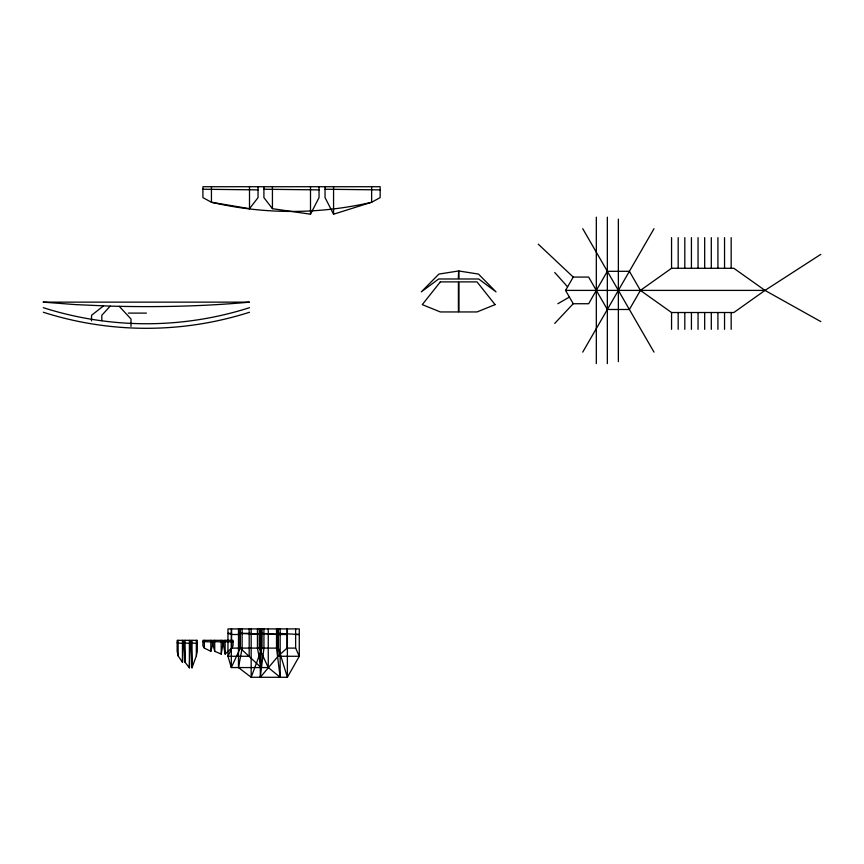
<?xml version="1.0" encoding="UTF-8"?>
<svg xmlns="http://www.w3.org/2000/svg" width="864" height="864" viewBox="0 0 864 864"><rect width="100%" height="100%" fill="white"/><g stroke="black" fill="none" stroke-linecap="round" stroke-linejoin="round"><path stroke-width="1.3" d="M189.389 667.818L190.361 640.332L184.086 640.332L185.058 662.288L189.389 667.818L189.389 640.332M182.455 662.288L183.427 640.332L177.152 640.332L177.152 651.24L178.124 655.884L182.455 662.288L182.455 640.332M238.486 628.916L238.486 667.559L251.165 677.279L287.377 677.279L299.279 656.273L295.639 648.108L287.021 648.108L278.046 656.273L260.291 677.279L263.93 648.108L263.93 628.916M221.206 654.08L222.653 645.786L222.653 640.332L213.278 640.332L213.278 645.786L214.726 651.316L221.206 654.08L221.206 640.332M238.486 667.559L242.125 648.108L242.125 628.916M196.344 655.884L197.305 651.24L197.305 640.332L191.041 640.332L192.013 667.818L196.344 655.884L196.344 640.332M210.838 651.316L212.285 645.786L212.285 640.332L202.91 640.332L202.91 645.786L204.358 648.108L210.838 651.316L210.838 640.332M262.051 628.916L262.051 648.108L251.165 677.279L251.165 628.916M268.261 628.916L268.261 667.559L259.286 648.108L231.595 648.108L225.126 654.08L223.679 645.786L223.679 640.332L233.042 640.332L233.042 645.786L227.956 656.273L231.314 667.559L268.261 667.559L280.163 677.279L280.163 628.916M263.909 186.721L263.909 197.618L272.43 208.678L310.5 214.196L319.032 197.618L319.032 186.721M820.8 254.362L764.986 290.401L733.838 312.52L671.555 312.52L640.408 290.401L629.392 271.307L607.338 271.307L588.632 303.728L573.242 303.728L565.542 290.401L573.242 277.074L588.632 277.074L607.338 309.485L629.392 309.485L640.408 290.401L671.555 268.283L733.838 268.283L764.986 290.401L820.8 321.602M582.736 352.112L653.994 228.69M325.048 186.721L325.048 197.618L333.569 214.196L371.639 202.262L380.16 197.618L380.16 186.721L202.91 186.721L202.91 197.618L211.442 202.262L249.502 208.678L258.034 197.618L258.034 186.721M43.2 302.141L249.502 302.141C203.213 306.428 156.654 307.325 110.192 306.126L101.812 315.295L101.812 320.684M554.731 323.395L573.242 303.728M103.529 305.888L91.53 315.328L91.53 320.879M557.852 303.728L569.398 297.065M202.91 189.238L258.034 189.886M263.909 189.238L319.032 189.886M325.048 189.238L380.16 189.886M565.542 290.401L764.986 290.401M128.336 313.103L146.416 313.103M231.595 633.355L227.956 633.355L231.314 634.5L240.289 634.5M259.286 633.355L280.163 634.5M278.402 633.355L299.279 634.5L295.639 634.5M262.051 634.5L238.486 633.355L249.188 633.355L261.09 634.5M276.523 634.5L287.021 634.5M202.91 641.596L212.285 641.92M213.278 641.596L222.653 641.92M223.679 641.596L233.042 641.92M177.152 642.859L183.427 643.507M184.086 642.859L190.361 643.507M191.041 642.859L197.305 643.507M262.051 648.108L278.402 648.108L287.377 677.279L287.377 628.916M110.192 306.126L75.384 304.603L43.33 302.141M260.291 633.355L278.046 634.5M538.24 244.156L573.242 277.074M261.09 628.916L261.09 667.559L240.214 648.108L240.214 628.916M119.21 306.32L130.993 318.978L130.993 326.408M554.731 272.484L567.594 286.859M582.736 228.69L653.994 352.112M261.09 667.559L257.45 648.108L257.45 628.916M280.163 677.279L276.523 648.108L276.523 628.916M731.171 237.643L731.171 268.283M731.171 312.52L731.171 329.335M724.55 237.643L724.55 268.283M724.55 312.52L724.55 329.335M717.919 237.643L717.919 268.283M717.919 312.52L717.919 329.335M711.299 237.643L711.299 268.283M711.299 312.52L711.299 329.335M704.678 237.643L704.678 268.283M704.678 312.52L704.678 329.335M698.047 237.643L698.047 268.283M698.047 312.52L698.047 329.335M691.427 237.643L691.427 268.283M691.427 312.52L691.427 329.335M684.806 237.643L684.806 268.283M684.806 312.52L684.806 329.335M678.175 237.643L678.175 268.283M678.175 312.52L678.175 329.335M671.555 237.643L671.555 268.283M671.555 312.52L671.555 329.335M618.365 219.143L618.365 361.66M607.338 217.177L607.338 363.625M596.322 217.177L596.322 363.625M371.639 186.721L371.639 202.262A354.348 354.348 0 0 1 211.442 202.262L211.442 186.721M333.569 186.721L333.569 214.196M310.5 186.721L310.5 214.196M295.639 628.916L295.639 648.108M287.021 628.916L287.021 648.108M278.402 628.916L278.402 648.108M278.046 628.916L278.046 656.273L299.279 656.273L299.279 628.916L227.956 628.916L227.956 656.273L249.188 656.273L249.188 628.916M272.43 186.721L272.43 208.678M260.291 628.916L260.291 677.279M259.286 628.916L259.286 648.108M249.502 186.721L249.502 208.678M240.289 628.916L240.289 648.108L231.314 667.559L231.314 628.916M231.595 628.916L231.595 648.108M225.126 640.332L225.126 654.08M214.726 640.332L214.726 651.316M204.358 640.332L204.358 648.108M192.013 640.332L192.013 667.818M185.058 640.332L185.058 662.288M178.124 640.332L178.124 655.884M249.502 312.25A339.066 339.066 0 0 1 43.33 312.25M249.502 307.692A339.066 339.066 0 0 1 43.33 307.692M458.676 270.961L458.287 278.986L438.642 278.986L421.319 291.87L438.901 274.072L458.676 270.961L478.451 274.072L496.033 291.87L478.699 278.986L459.065 278.986L458.676 270.961M440.338 281.891L422.258 304.625L440.338 311.947L458.406 311.947L458.406 281.891L440.338 281.891M495.083 304.625L477.014 311.947L458.935 311.947L458.935 281.891L477.014 281.891L495.083 304.625"/></g></svg>
